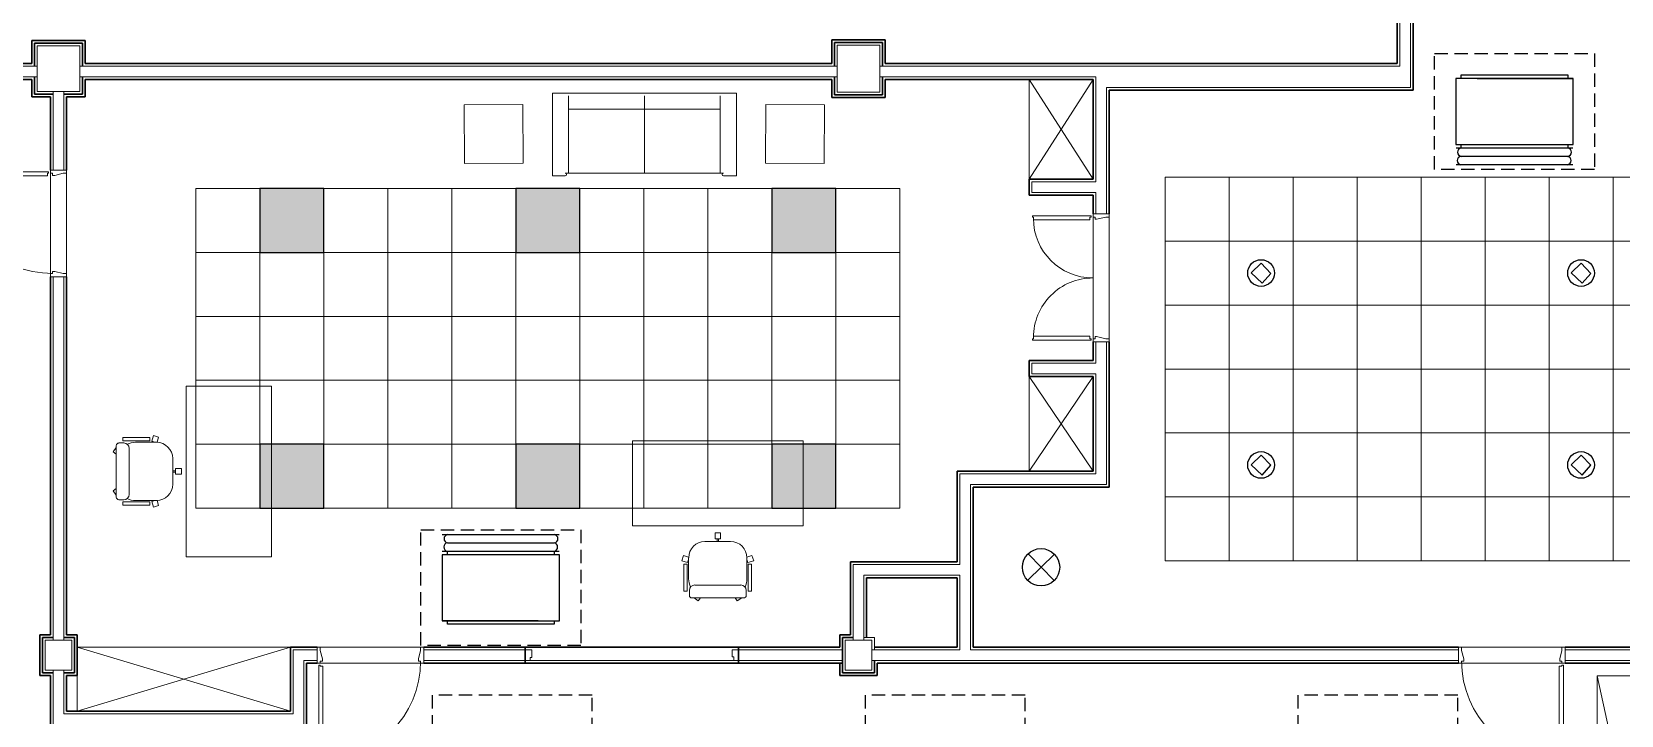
# Model space of a CAD drawing. Header units: millimetres. Extents: x 1722 to 7525, y 2254 to 6279.
# Drawn here: x 2875 to 4365, y 3228 to 3869 of the extents above; entities that cross this region are included whole.
import ezdxf

# ---------------------------------------------------------------- set-up
doc = ezdxf.new("R2010")
doc.units = ezdxf.units.MM
doc.linetypes.add('DASHED2', pattern=[0.375, 0.25, -0.125])
for name, color, linetype in [('-LIGHT', 6, 'Continuous'), ('-SYM', 4, 'Continuous'), ('M-DUCTS', 4, 'Continuous'), ('M-UP', 3, 'Continuous')]:
    doc.layers.add(name, color=color, linetype=linetype)
for name, color, linetype, lineweight in [('A-CLNG', 13, 'Continuous', 9), ('A-CLNG-PATT', 13, 'Continuous', 9), ('A-DOOR', 31, 'Continuous', 9), ('A-DOOR-FRAM', 31, 'Continuous', 18), ('A-GLAZ', 151, 'Continuous', 9), ('A-WALL', 113, 'Continuous', 9), ('A-WALL-FNSH', 113, 'Continuous', 30), ('I-FURN', 30, 'Continuous', 9), ('S-COLS', 52, 'Continuous', 9)]:
    doc.layers.add(name, color=color, linetype=linetype, lineweight=lineweight)

# ---------------------------------------------------------------- blocks, each defined once
blk = doc.blocks.new('za-IN-wood door-single panel - 100x210-5134369-08-Fourth Floor Level__18_90')
at = {"layer": 'A-DOOR'}
for p, q in [((0.446, 0.981), (0.446, 0.101)), ((0.47, 0.981), (0.446, 0.981)), ((0.47, 0.991), (0.47, 0.981)), ((0.484, 0.991), (0.47, 0.991)), ((0.484, 0.091), (0.484, 0.991)), ((-0.45, 0.052), (-0.47, 0.052)), ((-0.47, -0.048), (-0.45, 0.032)), ((-0.45, 0.032), (-0.45, 0.052)), ((0.47, 0.101), (0.446, 0.101)), ((0.47, 0.052), (0.45, 0.052)), ((0.45, 0.052), (0.45, 0.032)), ((0.45, 0.032), (0.47, -0.048)), ((0.47, 0.091), (0.47, 0.101)), ((0.484, 0.091), (0.47, 0.091))]:
    blk.add_line(p, q, dxfattribs=at)
blk.add_arc((0.458, 0.053), 0.928, 90, 180, dxfattribs=at)
at = {"layer": 'A-DOOR-FRAM'}
for p, q in [((-0.47, 0.072), (-0.5, 0.072)), ((-0.5, 0.072), (-0.5, -0.078)), ((-0.47, 0.052), (-0.47, 0.072)), ((0.47, 0.072), (0.47, 0.052)), ((0.5, 0.072), (0.47, 0.072)), ((0.5, -0.078), (0.5, 0.072)), ((-0.5, -0.078), (-0.47, -0.078)), ((-0.47, -0.078), (-0.47, -0.048)), ((0.47, -0.048), (0.47, -0.078)), ((0.47, -0.078), (0.5, -0.078))]:
    blk.add_line(p, q, dxfattribs=at)
blk = doc.blocks.new('za-IN-wood door-single panel - 100x210-5134366-08-Fourth Floor Level__18_90')
at = {"layer": 'A-DOOR'}
for p, q in [((-0.47, 0.048), (-0.45, -0.032)), ((0.45, -0.032), (0.47, 0.048)), ((-0.45, -0.052), (-0.47, -0.052)), ((-0.45, -0.032), (-0.45, -0.052)), ((0.446, -0.981), (0.446, -0.101)), ((0.47, -0.101), (0.446, -0.101)), ((0.45, -0.052), (0.45, -0.032)), ((0.47, -0.052), (0.45, -0.052)), ((0.47, -0.091), (0.47, -0.101)), ((0.484, -0.091), (0.47, -0.091)), ((0.484, -0.091), (0.484, -0.991)), ((0.47, -0.981), (0.446, -0.981)), ((0.47, -0.991), (0.47, -0.981)), ((0.484, -0.991), (0.47, -0.991))]:
    blk.add_line(p, q, dxfattribs=at)
blk.add_arc((0.458, -0.053), 0.928, 180, 270, dxfattribs=at)
at = {"layer": 'A-DOOR-FRAM'}
for p, q in [((-0.5, 0.078), (-0.47, 0.078)), ((-0.5, -0.072), (-0.5, 0.078)), ((-0.47, 0.078), (-0.47, 0.048)), ((0.47, 0.078), (0.5, 0.078)), ((0.47, 0.048), (0.47, 0.078)), ((0.5, 0.078), (0.5, -0.072)), ((-0.47, -0.072), (-0.5, -0.072)), ((-0.47, -0.052), (-0.47, -0.072)), ((0.47, -0.072), (0.47, -0.052)), ((0.5, -0.072), (0.47, -0.072))]:
    blk.add_line(p, q, dxfattribs=at)
blk = doc.blocks.new('za-IN-wood door_handle_-double panel - 120 x 210-5254334-08-Fourth Floor Level__18_90')
at = {"layer": 'A-DOOR'}
for p, q in [((-0.584, 0.641), (-0.57, 0.641)), ((-0.584, 0.091), (-0.584, 0.641)), ((-0.57, 0.641), (-0.57, 0.631)), ((-0.57, 0.631), (-0.546, 0.631)), ((-0.546, 0.631), (-0.546, 0.101)), ((0.546, 0.631), (0.546, 0.101)), ((0.57, 0.631), (0.546, 0.631)), ((0.57, 0.641), (0.57, 0.631)), ((0.584, 0.641), (0.57, 0.641)), ((0.584, 0.091), (0.584, 0.641)), ((-0.584, 0.091), (-0.57, 0.091)), ((-0.57, 0.101), (-0.546, 0.101)), ((-0.57, 0.091), (-0.57, 0.101)), ((-0.55, 0.052), (-0.57, 0.052)), ((-0.57, -0.048), (-0.55, 0.039)), ((-0.55, 0.039), (-0.55, 0.052)), ((0.57, 0.101), (0.546, 0.101)), ((0.57, 0.052), (0.55, 0.052)), ((0.55, 0.052), (0.55, 0.039)), ((0.55, 0.039), (0.57, -0.048)), ((0.57, 0.091), (0.57, 0.101)), ((0.584, 0.091), (0.57, 0.091))]:
    blk.add_line(p, q, dxfattribs=at)
for centre, start, end in [((-0.558, 0.073), 360, 90), ((0.558, 0.073), 90, 180)]:
    blk.add_arc(centre, 0.558, start, end, dxfattribs=at)
at = {"layer": 'A-DOOR-FRAM'}
for p, q in [((-0.57, 0.072), (-0.6, 0.072)), ((-0.6, 0.072), (-0.6, -0.078)), ((-0.57, 0.052), (-0.57, 0.072)), ((0.57, 0.072), (0.57, 0.052)), ((0.6, 0.072), (0.57, 0.072)), ((0.6, -0.078), (0.6, 0.072)), ((-0.6, -0.078), (-0.57, -0.078)), ((-0.57, -0.078), (-0.57, -0.048)), ((0.57, -0.048), (0.57, -0.078)), ((0.57, -0.078), (0.6, -0.078))]:
    blk.add_line(p, q, dxfattribs=at)
blk = doc.blocks.new('Double Shutter - za-room win-double panel-200x80cm-4746694-08-Fourth Floor Level__18_90')
at = {"layer": 'A-GLAZ'}
for p, q in [((-1, 0.055), (-1, -0.045)), ((-1, 0.055), (-0.94, 0.055)), ((-0.94, 0.055), (-0.94, -0.015)), ((0.94, 0.055), (0.94, -0.01)), ((1, 0.055), (0.94, 0.055)), ((1, -0.045), (1, 0.055)), ((-1, -0.045), (-0.955, -0.045)), ((-0.955, -0.015), (-0.955, -0.045)), ((-0.955, -0.015), (-0.94, -0.015)), ((-0.955, -0.045), (0.955, -0.045)), ((0.94, -0.01), (0.955, -0.01)), ((0.955, -0.01), (0.955, -0.045)), ((0.955, -0.045), (1, -0.045))]:
    blk.add_line(p, q, dxfattribs=at)
blk = doc.blocks.new('za-Column bi Cover - se5_400b_430amm-4961025-08-Fourth Floor Level__18_90')
at = {"layer": 'S-COLS', "lineweight": 15}
for p, q in [((-0.2, 0.215), (0.2, 0.215)), ((-0.2, -0.215), (-0.2, 0.215)), ((0.2, 0.215), (0.2, -0.215)), ((0.2, -0.215), (-0.2, -0.215))]:
    blk.add_line(p, q, dxfattribs=at)
blk = doc.blocks.new('za-Column bi Cover - se7_250b_280amm-4961027-08-Fourth Floor Level__18_90')
at = {"layer": 'S-COLS', "lineweight": 15}
for p, q in [((-0.125, 0.14), (0.125, 0.14)), ((-0.125, -0.14), (-0.125, 0.14)), ((0.125, 0.14), (0.125, -0.14)), ((0.125, -0.14), (-0.125, -0.14))]:
    blk.add_line(p, q, dxfattribs=at)
blk = doc.blocks.new('za-Column bi Cover - se4_400b_440amm-4961028-08-Fourth Floor Level__18_90')
at = {"layer": 'S-COLS', "lineweight": 15}
for p, q in [((-0.2, 0.22), (0.2, 0.22)), ((-0.2, -0.22), (-0.2, 0.22)), ((0.2, 0.22), (0.2, -0.22)), ((0.2, -0.22), (-0.2, -0.22))]:
    blk.add_line(p, q, dxfattribs=at)
blk = doc.blocks.new('jsdfksdf')
at = {"layer": 'I-FURN'}
for p, q in [((139958.1, 433634), (139785.6, 433634)), ((139785.6, 433634), (139785.6, 433556.5)), ((139800.8, 433631.5), (139800.8, 433618.8)), ((139800.8, 433631.5), (139800.8, 433559)), ((139871.8, 433631.5), (139871.8, 433559)), ((139942.9, 433631.5), (139942.9, 433618.8)), ((139942.9, 433631.5), (139942.9, 433559)), ((139958.1, 433556.5), (139958.1, 433634)), ((139703, 433623), (139758, 433623.1)), ((139758, 433623.1), (139703, 433623)), ((139703.1, 433568), (139703, 433623)), ((139703, 433623), (139703.1, 433568)), ((139758, 433623.1), (139758.1, 433568.1)), ((139758.1, 433568.1), (139758, 433623.1)), ((139800.8, 433618.8), (139942.9, 433618.8)), ((139985.6, 433623.1), (139985.5, 433568.1)), ((139985.5, 433568.1), (139985.6, 433623.1)), ((140040.6, 433623), (139985.6, 433623.1)), ((139985.6, 433623.1), (140040.6, 433623)), ((140040.5, 433568), (140040.6, 433623)), ((140040.6, 433623), (140040.5, 433568)), ((139758.1, 433568.1), (139703.1, 433568)), ((139703.1, 433568), (139758.1, 433568.1)), ((139985.5, 433568.1), (140040.5, 433568)), ((140040.5, 433568), (139985.5, 433568.1)), ((139785.6, 433556.5), (139797.5, 433556.5)), ((139797.5, 433559), (139946.1, 433559)), ((139946.1, 433556.5), (139958.1, 433556.5)), ((139522.2, 433359.2), (139442.2, 433359.2)), ((139442.2, 433359.2), (139442.2, 433199.2)), ((139522.2, 433199.2), (139522.2, 433359.2)), ((139383, 433311), (139383, 433307.8)), ((139408.3, 433311), (139383, 433311)), ((139408.3, 433311), (139408.3, 433307.8)), ((139411.6, 433312.9), (139409.9, 433307.5)), ((139411.6, 433312.9), (139416.4, 433311.3)), ((139416.4, 433311.3), (139414.9, 433306.5)), ((139373.9, 433297.5), (139376.7, 433301.7)), ((139376.7, 433295.4), (139373.9, 433297.5)), ((139376.7, 433303.3), (139376.7, 433255.1)), ((139379.2, 433305.9), (139383.8, 433305.9)), ((139408.3, 433307.8), (139383, 433307.8)), ((139388.8, 433300.8), (139388.8, 433257.6)), ((139414.4, 433306.5), (139394.8, 433306.5)), ((139409.9, 433307.5), (139412.9, 433306.5)), ((139860.6, 433228), (139860.6, 433308)), ((139860.6, 433308), (140020.6, 433308)), ((140020.6, 433308), (140020.6, 433228)), ((139429.6, 433291.3), (139429.6, 433267.1)), ((139432.3, 433281.8), (139432.3, 433276.7)), ((139437.9, 433281.8), (139432.3, 433281.8)), ((139437.9, 433281.8), (139437.9, 433276.7)), ((139429.6, 433279.8), (139429.6, 433278.6)), ((139432.3, 433279.8), (139429.6, 433279.8)), ((139432.3, 433278.6), (139429.6, 433278.6)), ((139432.3, 433279.8), (139432.3, 433278.6)), ((139437.9, 433276.7), (139432.3, 433276.7)), ((139376.7, 433263), (139373.9, 433260.9)), ((139373.9, 433260.9), (139376.7, 433257)), ((139379.2, 433252.6), (139383.8, 433252.6)), ((139414.4, 433251.9), (139394.8, 433251.9)), ((139409.9, 433250.9), (139412.9, 433251.9)), ((139411.6, 433245.5), (139409.9, 433250.9)), ((139414.9, 433251.9), (139416.4, 433247.1)), ((139408.3, 433250.7), (139383, 433250.7)), ((139383, 433247.5), (139383, 433250.7)), ((139408.3, 433247.5), (139383, 433247.5)), ((139408.3, 433247.5), (139408.3, 433250.7)), ((139416.4, 433247.1), (139411.6, 433245.5)), ((140020.6, 433228), (139860.6, 433228)), ((139938.1, 433221.7), (139938.1, 433216.1)), ((139943.2, 433221.7), (139938.1, 433221.7)), ((139943.2, 433221.7), (139943.2, 433216.1)), ((139952.7, 433213.4), (139928.6, 433213.4)), ((139943.2, 433216.1), (139938.1, 433216.1)), ((139940, 433216.1), (139940, 433213.4)), ((139941.3, 433216.1), (139940, 433216.1)), ((139941.3, 433213.4), (139940, 433213.4)), ((139941.3, 433216.1), (139941.3, 433213.4)), ((139442.2, 433199.2), (139522.2, 433199.2)), ((139908.5, 433200.2), (139907, 433195.4)), ((139907, 433195.4), (139912.3, 433193.7)), ((139913.3, 433198.7), (139908.5, 433200.2)), ((139908.9, 433192.1), (139908.9, 433166.8)), ((139908.9, 433192.1), (139912.1, 433192.1)), ((139912.1, 433192.1), (139912.1, 433166.8)), ((139912.3, 433193.7), (139913.3, 433196.7)), ((139913.3, 433198.2), (139913.3, 433178.6)), ((139972.7, 433200.2), (139967.9, 433198.7)), ((139967.9, 433198.2), (139967.9, 433178.6)), ((139968.9, 433193.7), (139967.9, 433196.7)), ((139974.3, 433195.4), (139968.9, 433193.7)), ((139969.2, 433192.1), (139969.2, 433166.8)), ((139972.4, 433192.1), (139969.2, 433192.1)), ((139972.4, 433192.1), (139972.4, 433166.8)), ((139974.3, 433195.4), (139972.7, 433200.2)), ((139908.9, 433166.8), (139912.1, 433166.8)), ((139914, 433163), (139914, 433167.6)), ((139962.2, 433172.6), (139919.1, 433172.6)), ((139967.3, 433163), (139967.3, 433167.6)), ((139972.4, 433166.8), (139969.2, 433166.8)), ((139964.8, 433160.5), (139916.5, 433160.5)), ((139922.4, 433157.7), (139918.5, 433160.5)), ((139924.4, 433160.5), (139922.4, 433157.7)), ((139956.8, 433160.5), (139958.9, 433157.7)), ((139958.9, 433157.7), (139963.1, 433160.5))]:
    blk.add_line(p, q, dxfattribs=at)
for centre, radius, start, end in [((139797.5, 433557.7), 1.25, 270, 90), ((139946.1, 433557.7), 1.25, 90, 270), ((139379.2, 433303.3), 2.52, 90, 180), ((139383.8, 433300.8), 5.07, 0, 90), ((139394.8, 433288.7), 17.8, 90, 116.1658), ((139414.4, 433291.3), 15.2, 0, 90), ((139414.4, 433267.1), 15.2, 270, 0), ((139379.2, 433255.1), 2.52, 180, 270), ((139383.8, 433257.6), 5.07, 270, 0), ((139394.8, 433269.7), 17.8, 243.8316, 270), ((139928.6, 433198.2), 15.2, 90, 180), ((139952.7, 433198.2), 15.2, 0, 90), ((139931.1, 433178.6), 17.8, 180, 206.1684), ((139950.2, 433178.6), 17.8, 333.8342, 0), ((139919.1, 433167.6), 5.07, 90, 180), ((139916.5, 433163), 2.52, 180, 270), ((139962.2, 433167.6), 5.07, 0, 90), ((139964.8, 433163), 2.52, 270, 0)]:
    blk.add_arc(centre, radius, start, end, dxfattribs=at)
blk = doc.blocks.new('leee')
at = {"layer": '-LIGHT', "color": 2}
blk.add_lwpolyline([(1, -9.6), (9.3, -0.3), (0, 9.2), (-9.2, 0.1)], close=True, dxfattribs=at)
at = {"layer": '-SYM'}
blk.add_circle((0, 0), 12.5, dxfattribs=at)
blk = doc.blocks.new('*U138')
at = {"layer": '-LIGHT'}
h = blk.add_hatch(color=256, dxfattribs=at)
h.set_gradient(color1=(250, 230, 5), color2=(251, 249, 157), tint=1, name='SPHERICAL')
h.paths.add_polyline_path([(-30, -30), (30, -30), (30, 30), (-30, 30)])
at = {"layer": '-SYM', "color": 4}
blk.add_lwpolyline([(-30, -30), (30, -30), (30, 30), (-30, 30)], close=True, dxfattribs=at)
blk = doc.blocks.new('A$C6E631D91')
at = {"layer": 'M-DUCTS', "color": 244, "linetype": 'DASHED2', "ltscale": 500, "true_color": 0x991b1e}
for points in [[(-31249, -12609), (-32749, -12609), (-32749, -11523), (-31249, -11523)], [(-42253, -15989), (-40753, -15989), (-40753, -17075), (-42253, -17075)], [(-42146, -18626), (-40646, -18626), (-40646, -17540), (-42146, -17540)], [(-38087, -18626), (-36587, -18626), (-36587, -17540), (-38087, -17540)], [(-34029, -18626), (-32529, -18626), (-32529, -17540), (-34029, -17540)]]:
    blk.add_lwpolyline(points, close=True, dxfattribs=at)
at = {"layer": 'M-UP', "color": 244, "true_color": 0x991b1e}
for p, q in [((-32349, -11756, 0), (-31449, -11756)), ((-31451, -12409), (-32547, -12409)), ((-31499, -12487), (-32499, -12487)), ((-31451, -12565), (-32547, -12565)), ((-42052, -16034), (-40956, -16034)), ((-42051, -16189), (-40955, -16189)), ((-42003, -16111), (-41003, -16111)), ((-41153, -16842, 0), (-42053, -16842))]:
    blk.add_line(p, q, dxfattribs=at)
for points in [[(-32549, -12376), (-31449, -12376), (-31449, -11756), (-32549, -11756)], [(-32499, -11723), (-31499, -11723), (-31499, -11756), (-32499, -11756)], [(-32499, -12376), (-31499, -12376), (-31499, -12409), (-32499, -12409)], [(-40953, -16222), (-42053, -16222), (-42053, -16842), (-40953, -16842)], [(-41003, -16222), (-42003, -16222), (-42003, -16189), (-41003, -16189)], [(-41003, -16875), (-42003, -16875), (-42003, -16842), (-41003, -16842)]]:
    blk.add_lwpolyline(points, close=True, dxfattribs=at)
for centre, start, end in [((-32497, -12526), 97.5, 262.5), ((-32494, -12448), 97.5, 262.5), ((-31507, -12526), 277.5, 82.5), ((-31504, -12448), 277.5, 82.5), ((-41996, -16073), 97.5, 262.5), ((-41006, -16073), 277.5, 82.5), ((-41998, -16150), 97.5, 262.5), ((-41009, -16150), 277.5, 82.5)]:
    blk.add_arc(centre, 39.3, start, end, dxfattribs=at)
blk = doc.blocks.new('G')
at = {"layer": '-SYM', "color": 2}
for p, q in [((12.5, 12.2), (-12.5, -12.2)), ((-12.2, 12.5), (12.2, -12.5))]:
    blk.add_line(p, q, dxfattribs=at)
at = {"layer": '-SYM', "color": 4}
blk.add_circle((0, 0), 17.5, dxfattribs=at)
blk = doc.blocks.new('KJDKSFSF')
at = {"layer": 'I-FURN'}
for p, q in [((74626, -1692), (74626, -2629)), ((75226, -1692), (74626, -1692)), ((75226, -2629), (74626, -1692)), ((74626, -2629), (75226, -1692)), ((74626, -1692), (75226, -1692)), ((74626, -2629), (74626, -1692)), ((75226, -2629), (75226, -1692)), ((75226, -1692), (75226, -2629)), ((74626, -2629), (75226, -2629)), ((75226, -2629), (74626, -2629)), ((74626, -4479), (74626, -5367)), ((75226, -4479), (74626, -4479)), ((75226, -5367), (74626, -4479)), ((74626, -5367), (75226, -4479)), ((74626, -4479), (75226, -4479)), ((74626, -5367), (74626, -4479)), ((75226, -5367), (75226, -4479)), ((75226, -4479), (75226, -5367)), ((74626, -5367), (75226, -5367)), ((75226, -5367), (74626, -5367)), ((67701, -7017), (65701, -7017)), ((65701, -7017), (65701, -7617)), ((65701, -7617), (67701, -7017)), ((65701, -7017), (67701, -7617)), ((65701, -7617), (65701, -7017)), ((65701, -7017), (67701, -7017)), ((67701, -7617), (67701, -7017)), ((67701, -7017), (67701, -7617)), ((79951, -7286), (80551, -7286)), ((79951, -9986), (79951, -7286)), ((80551, -9986), (79951, -7286)), ((80551, -7286), (79951, -7286)), ((79951, -7286), (79951, -9986)), ((65701, -7617), (67701, -7617)), ((67701, -7617), (65701, -7617))]:
    blk.add_line(p, q, dxfattribs=at)

msp = doc.modelspace()

# ---------------------------------------------------------------- linework, layer by layer
at = {"layer": 'A-CLNG'}
for p, q in [((4417.8, 3732.8), (3937.8, 3732.8)), ((3937.8, 3732.8), (3937.8, 3372.8)), ((3689, 3722.2), (3029, 3722.2)), ((3029, 3722.2), (3029, 3422.2)), ((3689, 3422.2), (3689, 3722.2)), ((3029, 3422.2), (3689, 3422.2)), ((3937.8, 3372.8), (4417.8, 3372.8))]:
    msp.add_line(p, q, dxfattribs=at)
at = {"layer": 'A-CLNG-PATT', "color": 244, "true_color": 0x991b1e}
for p, q in [((3937.8, 3732.8), (4417.8, 3732.8)), ((3937.8, 3732.8), (3937.8, 3372.8)), ((3997.8, 3732.8), (3997.8, 3372.8)), ((4057.8, 3732.8), (4057.8, 3372.8)), ((4117.8, 3732.8), (4117.8, 3372.8)), ((4177.8, 3732.8), (4177.8, 3372.8)), ((4237.8, 3732.8), (4237.8, 3372.8)), ((4297.8, 3732.8), (4297.8, 3372.8)), ((4357.8, 3732.8), (4357.8, 3372.8)), ((3029, 3722.2), (3689, 3722.2)), ((3089, 3722.2), (3089, 3422.2)), ((3149, 3722.2), (3149, 3422.2)), ((3209, 3722.2), (3209, 3422.2)), ((3269, 3722.2), (3269, 3422.2)), ((3329, 3722.2), (3329, 3422.2)), ((3389, 3722.2), (3389, 3422.2)), ((3449, 3722.2), (3449, 3422.2)), ((3509, 3722.2), (3509, 3422.2)), ((3569, 3722.2), (3569, 3422.2)), ((3629, 3722.2), (3629, 3422.2)), ((3689, 3722.2), (3689, 3422.2)), ((3937.8, 3672.8), (4417.8, 3672.8)), ((3029, 3662.2), (3689, 3662.2)), ((3937.8, 3612.8), (4417.8, 3612.8)), ((3029, 3602.2), (3689, 3602.2)), ((3937.8, 3552.8), (4417.8, 3552.8)), ((3029, 3542.2), (3689, 3542.2)), ((3937.8, 3492.8), (4417.8, 3492.8)), ((3029, 3482.2), (3689, 3482.2)), ((3937.8, 3432.8), (4417.8, 3432.8))]:
    msp.add_line(p, q, dxfattribs=at)
at = {"layer": 'A-WALL', "color": 7, "lineweight": 15}
for p, q in [((4158, 3836.9), (4158, 3976.9)), ((4168, 3966.9), (4168, 3816.9)), ((2880.3, 3836.9), (2591.9, 3836.9)), ((2920.3, 3836.9), (3630.3, 3836.9)), ((3670.3, 3836.9), (4158, 3836.9)), ((2880.3, 3826.9), (2610.3, 3826.9)), ((3630.3, 3826.9), (2920.3, 3826.9)), ((3872.8, 3826.9), (3670.3, 3826.9)), ((3872.8, 3728.2), (3872.8, 3826.9)), ((3882.8, 3698.2), (3882.8, 3816.9)), ((4168, 3816.9), (3882.8, 3816.9)), ((2895.3, 3812.9), (2895.3, 3739.4)), ((2905.3, 3739.4), (2905.3, 3812.9)), ((3812.8, 3728.2), (3872.8, 3728.2)), ((3812.8, 3718.2), (3812.8, 3728.2)), ((3872.8, 3718.2), (3812.8, 3718.2)), ((3872.8, 3698.2), (3872.8, 3718.2)), ((2895.3, 3639.4), (2895.3, 3298.4)), ((2905.3, 3298.4), (2905.3, 3639.4)), ((3872.8, 3578.2), (3872.8, 3558.2)), ((3882.8, 3578.2), (3882.8, 3444.4)), ((3812.8, 3558.2), (3872.8, 3558.2)), ((3812.8, 3548.2), (3812.8, 3558.2)), ((3872.8, 3548.2), (3812.8, 3548.2)), ((3872.8, 3454.4), (3872.8, 3548.2)), ((3745.3, 3369.4), (3745.3, 3454.4)), ((3745.3, 3454.4), (3872.8, 3454.4)), ((3755.3, 3444.4), (3755.3, 3289.4)), ((3882.8, 3444.4), (3755.3, 3444.4)), ((3645.3, 3298.4), (3645.3, 3369.4)), ((3645.3, 3369.4), (3745.3, 3369.4)), ((3745.3, 3359.4), (3655.3, 3359.4)), ((3655.3, 3298.4), (3655.3, 3359.4)), ((3745.3, 3289.4), (3745.3, 3359.4)), ((3655.3, 3300.9), (3665.3, 3300.9)), ((3665.3, 3300.9), (3665.3, 3289.4)), ((3120.3, 3229.4), (3120.3, 3289.4)), ((3142.8, 3289.4), (3120.3, 3289.4)), ((3130.3, 3279.4), (3130.3, 3219.4)), ((3130.3, 3279.4), (3142.8, 3279.4)), ((3242.8, 3289.4), (3338, 3289.4)), ((3338, 3279.4), (3242.8, 3279.4)), ((3538, 3289.4), (3635.3, 3289.4)), ((3635.3, 3279.4), (3538, 3279.4)), ((3745.3, 3289.4), (3662.8, 3289.4)), ((3662.8, 3279.4), (4212.8, 3279.4)), ((4212.8, 3289.4), (3755.3, 3289.4)), ((4387.8, 3289.4), (4312.8, 3289.4)), ((4312.8, 3279.4), (4387.8, 3279.4)), ((2895.3, 3219.4), (2895.3, 3270.4)), ((2905.3, 3270.4), (2905.3, 3229.4)), ((2905.3, 3229.4), (3120.3, 3229.4))]:
    msp.add_line(p, q, dxfattribs=at)
at = {"layer": 'A-WALL'}
for p, q in [((2892.8, 3736.4), (2892.8, 3642.4)), ((2907.8, 3642.4), (2907.8, 3736.4)), ((3870.3, 3695.2), (3870.3, 3581.2)), ((3885.3, 3581.2), (3885.3, 3695.2)), ((3239.8, 3291.9), (3145.8, 3291.9)), ((4309.8, 3291.9), (4215.8, 3291.9)), ((3145.8, 3276.9), (3239.8, 3276.9)), ((4215.8, 3276.9), (4309.8, 3276.9))]:
    msp.add_line(p, q, dxfattribs=at)
at = {"layer": 'A-WALL-FNSH'}
for p, q in [((4155.5, 3839.4), (4155.5, 3979.4)), ((4170.5, 3964.4), (4170.5, 3814.4)), ((2875.3, 3839.4), (2875.3, 3860.9)), ((2875.3, 3860.9), (2925.3, 3860.9)), ((2925.3, 3860.9), (2925.3, 3839.4)), ((3625.3, 3839.4), (3625.3, 3861.4)), ((3625.3, 3861.4), (3675.3, 3861.4)), ((3675.3, 3861.4), (3675.3, 3839.4)), ((2877.8, 3858.4), (2877.8, 3836.9)), ((2922.8, 3858.4), (2877.8, 3858.4)), ((2922.8, 3836.9), (2922.8, 3858.4)), ((3627.8, 3858.9), (3627.8, 3836.9)), ((3672.8, 3858.9), (3627.8, 3858.9)), ((3672.8, 3836.9), (3672.8, 3858.9)), ((2591.9, 3839.4), (2875.3, 3839.4)), ((2925.3, 3839.4), (3625.3, 3839.4)), ((3675.3, 3839.4), (4155.5, 3839.4)), ((2875.3, 3824.4), (2612.8, 3824.4)), ((2875.3, 3807.9), (2875.3, 3824.4)), ((2877.8, 3826.9), (2877.8, 3810.4)), ((2922.8, 3810.4), (2922.8, 3826.9)), ((3625.3, 3824.4), (2925.3, 3824.4)), ((2925.3, 3824.4), (2925.3, 3807.9)), ((3625.3, 3807.4), (3625.3, 3824.4)), ((3627.8, 3826.9), (3627.8, 3809.9)), ((3672.8, 3809.9), (3672.8, 3826.9)), ((3675.3, 3824.4), (3675.3, 3807.4)), ((3870.3, 3824.4), (3675.3, 3824.4)), ((3870.3, 3730.7), (3870.3, 3824.4)), ((2892.8, 3807.9), (2875.3, 3807.9)), ((2877.8, 3810.4), (2895.3, 3810.4)), ((2892.8, 3739.4), (2892.8, 3807.9)), ((2905.3, 3810.4), (2922.8, 3810.4)), ((2907.8, 3807.9), (2907.8, 3739.4)), ((2925.3, 3807.9), (2907.8, 3807.9)), ((3675.3, 3807.4), (3625.3, 3807.4)), ((3627.8, 3809.9), (3672.8, 3809.9)), ((4170.5, 3814.4), (3885.3, 3814.4)), ((3885.3, 3814.4), (3885.3, 3698.2)), ((3810.3, 3715.7), (3810.3, 3730.7)), ((3810.3, 3730.7), (3870.3, 3730.7)), ((3870.3, 3715.7), (3810.3, 3715.7)), ((3870.3, 3698.2), (3870.3, 3715.7)), ((2892.8, 3303.4), (2892.8, 3639.4)), ((2907.8, 3639.4), (2907.8, 3303.4)), ((3870.3, 3560.7), (3870.3, 3578.2)), ((3885.3, 3578.2), (3885.3, 3441.9)), ((3810.3, 3545.7), (3810.3, 3560.7)), ((3810.3, 3560.7), (3870.3, 3560.7)), ((3870.3, 3545.7), (3810.3, 3545.7)), ((3870.3, 3456.9), (3870.3, 3545.7)), ((3742.8, 3371.9), (3742.8, 3456.9)), ((3742.8, 3456.9), (3870.3, 3456.9)), ((3885.3, 3441.9), (3757.8, 3441.9)), ((3757.8, 3441.9), (3757.8, 3291.9)), ((3642.8, 3303.4), (3642.8, 3371.9)), ((3642.8, 3371.9), (3742.8, 3371.9)), ((3742.8, 3356.9), (3657.8, 3356.9)), ((3657.8, 3356.9), (3657.8, 3300.9)), ((3742.8, 3291.9), (3742.8, 3356.9)), ((2882.8, 3303.4), (2892.8, 3303.4)), ((2882.8, 3265.4), (2882.8, 3303.4)), ((2895.3, 3300.9), (2885.3, 3300.9)), ((2885.3, 3300.9), (2885.3, 3267.9)), ((2915.3, 3300.9), (2905.3, 3300.9)), ((2907.8, 3303.4), (2917.8, 3303.4)), ((2915.3, 3267.9), (2915.3, 3300.9)), ((2917.8, 3303.4), (2917.8, 3265.4)), ((3632.8, 3303.4), (3642.8, 3303.4)), ((3632.8, 3291.9), (3632.8, 3303.4)), ((3645.3, 3300.9), (3635.3, 3300.9)), ((3635.3, 3300.9), (3635.3, 3267.9)), ((3117.8, 3231.9), (3117.8, 3291.9)), ((3117.8, 3291.9), (3142.8, 3291.9)), ((3242.8, 3291.9), (3632.8, 3291.9)), ((3338, 3291.9), (3338, 3276.9)), ((3538, 3276.9), (3538, 3291.9)), ((3665.3, 3291.9), (3742.8, 3291.9)), ((3665.3, 3267.9), (3665.3, 3279.4)), ((3757.8, 3291.9), (4212.8, 3291.9)), ((4312.8, 3291.9), (4382.8, 3291.9)), ((2892.8, 3265.4), (2882.8, 3265.4)), ((2885.3, 3267.9), (2895.3, 3267.9)), ((2892.8, 3216.9), (2892.8, 3265.4)), ((2905.3, 3267.9), (2915.3, 3267.9)), ((2907.8, 3265.4), (2907.8, 3231.9)), ((2917.8, 3265.4), (2907.8, 3265.4)), ((3132.8, 3276.9), (3132.8, 3216.9)), ((3142.8, 3276.9), (3132.8, 3276.9)), ((3635.3, 3276.9), (3242.8, 3276.9)), ((3632.8, 3265.4), (3632.8, 3276.9)), ((3667.8, 3265.4), (3632.8, 3265.4)), ((3635.3, 3267.9), (3665.3, 3267.9)), ((4212.8, 3276.9), (3667.8, 3276.9)), ((3667.8, 3276.9), (3667.8, 3265.4)), ((4382.8, 3276.9), (4312.8, 3276.9)), ((2907.8, 3231.9), (3117.8, 3231.9))]:
    msp.add_line(p, q, dxfattribs=at)

# ---------------------------------------------------------------- block references
at = {"layer": '-LIGHT'}
for name, p in [('*U138', (3119, 3692.2)), ('*U138', (3359, 3692.2)), ('*U138', (3599, 3692.2)), ('leee', (4027.8, 3642.8)), ('leee', (4327.8, 3642.8)), ('*U138', (3119, 3452.2)), ('*U138', (3359, 3452.2)), ('*U138', (3599, 3452.2)), ('leee', (4027.8, 3462.8)), ('leee', (4327.8, 3462.8))]:
    msp.add_blockref(name, p, dxfattribs=at)
at = {"layer": '-LIGHT', "color": 210}
msp.add_blockref('G', (3821.5, 3366.9), dxfattribs=at)
at = {"layer": 'A-CLNG-PATT', "xscale": 0.1, "yscale": 0.1, "zscale": 0.1}
msp.add_blockref('A$C6E631D91', (7465.3, 5000.9), dxfattribs=at)
at = {"layer": 'A-DOOR', "xscale": 100, "yscale": 100, "zscale": 100}
for name, p, rotation in [('za-IN-wood door-single panel - 100x210-5134369-08-Fourth Floor Level__18_90', (2900, 3689.4), 89.99999999999993), ('za-IN-wood door_handle_-double panel - 120 x 210-5254334-08-Fourth Floor Level__18_90', (3877.5, 3638.2), 89.99999999999991), ('za-IN-wood door-single panel - 100x210-5134369-08-Fourth Floor Level__18_90', (3192.8, 3284.1), 180)]:
    msp.add_blockref(name, p, dxfattribs=dict(at, rotation=rotation))
msp.add_blockref('za-IN-wood door-single panel - 100x210-5134366-08-Fourth Floor Level__18_90', (4262.8, 3284.1), dxfattribs=at)
at = {"layer": 'A-GLAZ', "xscale": 100, "yscale": 100, "zscale": 100}
msp.add_blockref('Double Shutter - za-room win-double panel-200x80cm-4746694-08-Fourth Floor Level__18_90', (3438, 3283.9), dxfattribs=at)
at = {"layer": 'I-FURN'}
msp.add_blockref('jsdfksdf', (-136422.2, -429822.4), dxfattribs=at)
at = {"layer": 'I-FURN', "xscale": 0.1, "yscale": 0.1, "zscale": 0.1}
msp.add_blockref('KJDKSFSF', (-3652.3, 3993.6), dxfattribs=at)
at = {"layer": 'S-COLS', "xscale": 100, "yscale": 100, "zscale": 100}
for name, p in [('za-Column bi Cover - se5_400b_430amm-4961025-08-Fourth Floor Level__18_90', (2900.3, 3834.4)), ('za-Column bi Cover - se4_400b_440amm-4961028-08-Fourth Floor Level__18_90', (3650.3, 3834.4)), ('za-Column bi Cover - se7_250b_280amm-4961027-08-Fourth Floor Level__18_90', (2900.3, 3284.4)), ('za-Column bi Cover - se7_250b_280amm-4961027-08-Fourth Floor Level__18_90', (3650.3, 3284.4))]:
    msp.add_blockref(name, p, dxfattribs=at)

doc.saveas('drawing.dxf')
